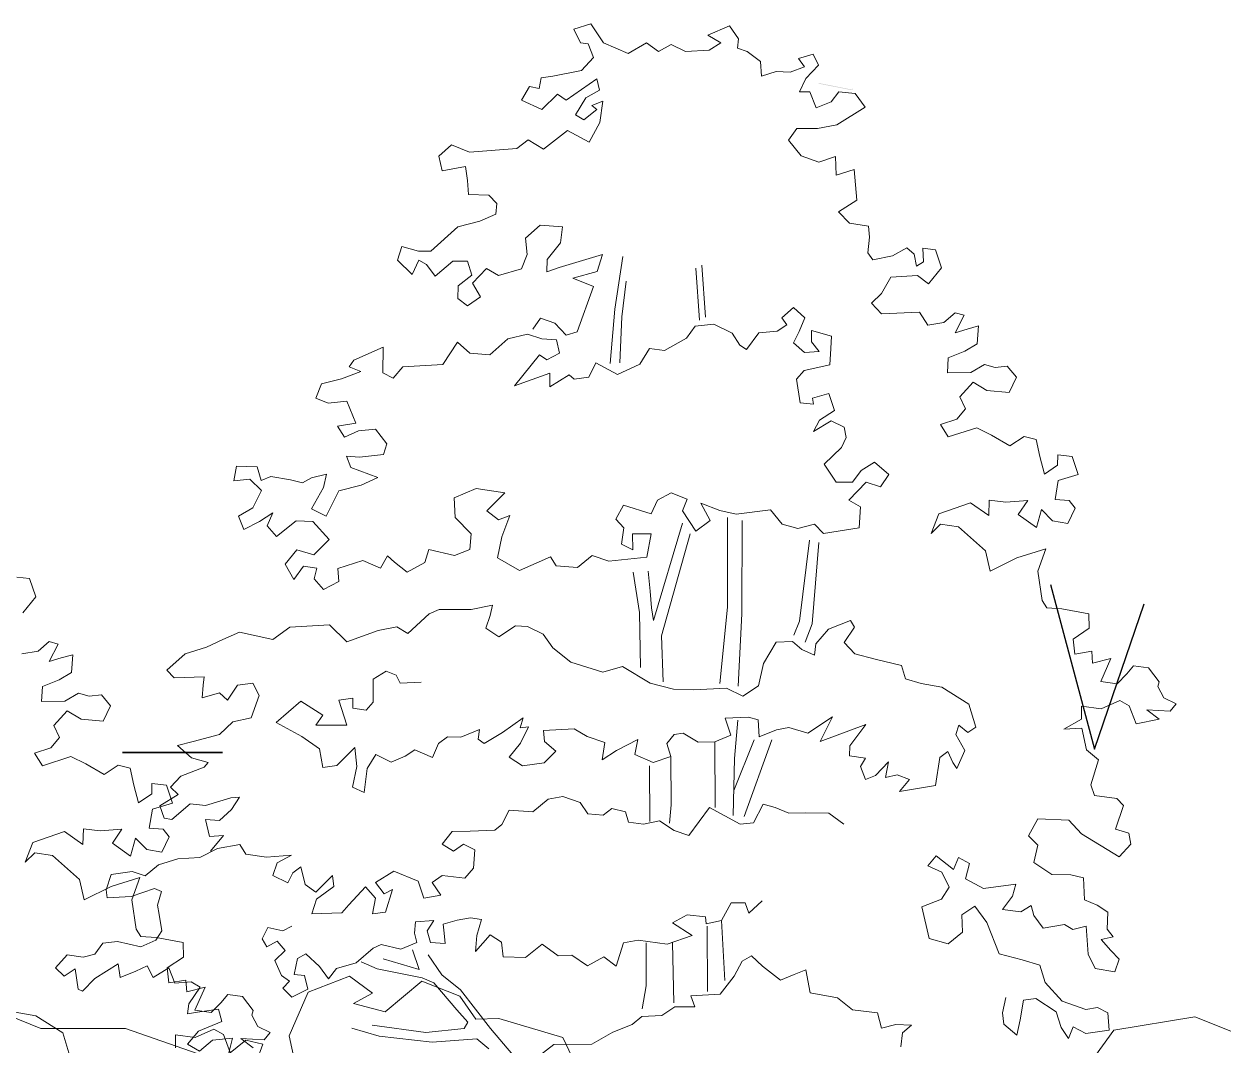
# Model space of a CAD drawing. Header units: millimetres. Extents: x -242231 to 419123, y -2399 to 525285.
# Drawn here: x -234457 to -230305, y 68955 to 72493 of the extents above; entities that cross this region are included whole.
import ezdxf

# ---------------------------------------------------------------- set-up
doc = ezdxf.new("R2010")
doc.units = ezdxf.units.MM

msp = doc.modelspace()

# ---------------------------------------------------------------- hatches: boundary and pattern name
at = {"linetype": 'Continuous', "lineweight": 0}
msp.add_hatch(color=255, dxfattribs=at).paths.add_polyline_path([(-231588.411, 72264.522), (-231595.369, 72264.522), (-231705.657, 72286.349), (-231705.253, 72288.391), (-231588.037, 72265.194), (-231588.037, 72269.471), (-231586.052, 72269.471), (-231587.047, 72264.44)], flags=0)

# ---------------------------------------------------------------- linework, layer by layer
at = {"color": 251, "linetype": 'Continuous', "lineweight": 15}
for p, q in [((-232494.534, 72493.003), (-232553.398, 72474.435)), ((-232553.398, 72474.435), (-232529.71, 72427.058)), ((-232449.761, 72427.058), (-232494.534, 72493.003)), ((-232014.486, 72486.279), (-232088.513, 72453.707)), ((-231982.285, 72441.829), (-232014.486, 72486.279)), ((-232529.71, 72427.058), (-232503.524, 72423.624)), ((-232503.524, 72423.624), (-232485.294, 72376.72)), ((-232364.796, 72390.878), (-232449.761, 72427.058)), ((-232301.236, 72427.669), (-232364.796, 72390.878)), ((-232259.951, 72398.061), (-232301.236, 72427.669)), ((-232215.612, 72421.601), (-232259.951, 72398.061)), ((-232166.932, 72397.885), (-232215.612, 72421.601)), ((-232088.513, 72453.707), (-232044.097, 72427.058)), ((-232044.097, 72427.058), (-232084.977, 72402.157)), ((-231986.776, 72409.353), (-231982.285, 72441.829)), ((-232485.294, 72376.72), (-232526.749, 72332.304)), ((-232084.977, 72402.157), (-232166.932, 72397.885)), ((-231952.304, 72397.447), (-231986.776, 72409.353)), ((-231907.135, 72362.692), (-231952.304, 72397.447)), ((-231724.303, 72388.565), (-231774.641, 72373.759)), ((-231774.641, 72373.759), (-231753.913, 72344.149)), ((-231706.354, 72349.76), (-231724.303, 72388.565)), ((-232526.749, 72332.304), (-232626.287, 72311.644)), ((-231902.801, 72312.483), (-231907.135, 72362.692)), ((-231753.913, 72344.149), (-231804.251, 72326.382)), ((-231749.26, 72304.071), (-231706.354, 72349.76)), ((-232666.164, 72305.814), (-232673.616, 72268.915)), ((-232626.287, 72311.644), (-232666.164, 72305.814)), ((-232580.048, 72228.667), (-232473.45, 72302.693)), ((-232473.45, 72302.693), (-232464.566, 72264.2)), ((-231852.568, 72328.63), (-231902.801, 72312.483)), ((-231804.251, 72326.382), (-231852.568, 72328.63)), ((-231771.68, 72258.277), (-231749.26, 72304.071)), ((-232706.085, 72276.359), (-232734.229, 72229.164)), ((-232673.616, 72268.915), (-232706.085, 72276.359)), ((-232663.929, 72196.937), (-232609.658, 72249.395)), ((-232609.658, 72249.395), (-232580.048, 72228.667)), ((-232464.566, 72264.2), (-232511.943, 72237.551)), ((-231736.147, 72258.277), (-231771.68, 72258.277)), ((-231714.018, 72202.125), (-231736.147, 72258.277)), ((-231635.471, 72258.277), (-231662.12, 72222.745)), ((-231579.211, 72252.356), (-231635.471, 72258.277)), ((-231543.678, 72204.979), (-231579.211, 72252.356)), ((-232734.229, 72229.164), (-232663.929, 72196.937)), ((-232511.943, 72237.551), (-232547.476, 72178.329)), ((-232491.216, 72210.9), (-232452.722, 72225.705)), ((-232473.45, 72196.095), (-232491.216, 72210.9)), ((-232452.722, 72225.705), (-232462.699, 72151.87)), ((-231662.12, 72222.745), (-231714.018, 72202.125)), ((-232547.476, 72178.329), (-232517.865, 72160.563)), ((-232517.865, 72160.563), (-232473.45, 72196.095)), ((-231642.521, 72142.93), (-231543.678, 72204.979)), ((-232574.966, 72124.031), (-232657.773, 72059.222)), ((-232500.099, 72083.575), (-232574.966, 72124.031)), ((-232462.699, 72151.87), (-232500.099, 72083.575)), ((-231810.204, 72090.094), (-231781.334, 72130.642)), ((-231781.334, 72130.642), (-231709.723, 72131.245)), ((-231709.723, 72131.245), (-231642.521, 72142.93)), ((-232710.865, 72091.806), (-232750.788, 72061.612)), ((-232657.773, 72059.222), (-232710.865, 72091.806)), ((-231765.757, 72036.198), (-231810.204, 72090.094)), ((-232976.668, 72074.592), (-233021.039, 72034.811)), ((-232914.703, 72049.374), (-232976.668, 72074.592)), ((-232750.788, 72061.612), (-232914.703, 72049.374)), ((-233021.039, 72034.811), (-233009.322, 71984.588)), ((-233009.322, 71984.588), (-232928.087, 71999.199)), ((-232928.087, 71999.199), (-232920.797, 71950.46)), ((-231704.777, 72014.592), (-231765.757, 72036.198)), ((-231647.315, 72033.237), (-231704.777, 72014.592)), ((-231645.066, 71968.707), (-231647.315, 72033.237)), ((-231582.173, 71988.821), (-231645.066, 71968.707)), ((-231572.881, 71882.933), (-231582.173, 71988.821)), ((-232920.797, 71950.46), (-232917.937, 71901.73)), ((-232917.937, 71901.73), (-232847.068, 71900.119)), ((-232847.068, 71900.119), (-232819.893, 71870.379)), ((-231636.449, 71841.712), (-231572.881, 71882.933)), ((-232823.57, 71833.632), (-232878.245, 71810.112)), ((-232819.893, 71870.379), (-232823.57, 71833.632)), ((-231598.132, 71803.249), (-231636.449, 71841.712)), ((-232878.245, 71810.112), (-232955.062, 71789.586)), ((-232720.372, 71750.751), (-232670.085, 71796.428)), ((-232670.085, 71796.428), (-232592.581, 71789.636)), ((-231533.186, 71792.791), (-231598.132, 71803.249)), ((-231528.83, 71754.393), (-231533.186, 71792.791)), ((-232955.062, 71789.586), (-233048.241, 71705.603)), ((-232714.573, 71694.633), (-232720.372, 71750.751)), ((-232592.581, 71789.636), (-232599.331, 71734.28)), ((-231534.84, 71699.774), (-231528.83, 71754.393)), ((-233148.57, 71722.326), (-233163.375, 71674.949)), ((-233091.06, 71705.684), (-233148.57, 71722.326)), ((-232599.331, 71734.28), (-232645.212, 71676.784)), ((-231400.445, 71717.237), (-231449.223, 71689.276)), ((-231374.899, 71695.677), (-231400.445, 71717.237)), ((-231300.871, 71710.482), (-231344.341, 71715.654)), ((-231344.341, 71715.654), (-231342.327, 71669.027)), ((-231279.505, 71647.612), (-231300.871, 71710.482)), ((-233163.375, 71674.949), (-233113.037, 71624.611)), ((-233113.037, 71624.611), (-233089.642, 71674.676)), ((-233048.241, 71705.603), (-233091.06, 71705.684)), ((-233089.642, 71674.676), (-233062.699, 71660.143)), ((-233033.089, 71618.689), (-232971.528, 71671.497)), ((-232971.528, 71671.497), (-232921.327, 71671.402)), ((-232921.327, 71671.402), (-232906.655, 71622.65)), ((-232733.863, 71644.469), (-232714.573, 71694.633)), ((-232645.212, 71676.784), (-232646.77, 71633.968)), ((-232603.923, 71648.651), (-232453.234, 71694.137)), ((-232453.234, 71694.137), (-232472.54, 71635.113)), ((-232410.549, 71505.232), (-232383.514, 71687.714)), ((-231517.167, 71676.117), (-231534.84, 71699.774)), ((-231449.223, 71689.276), (-231517.167, 71676.117)), ((-231366.015, 71654.222), (-231374.899, 71695.677)), ((-231342.327, 71669.027), (-231366.015, 71654.222)), ((-233062.699, 71660.143), (-233033.089, 71618.689)), ((-232903.756, 71594.591), (-232854.933, 71646.175)), ((-232854.933, 71646.175), (-232813.971, 71621.65)), ((-232813.971, 71621.65), (-232733.863, 71644.469)), ((-232646.77, 71633.968), (-232603.923, 71648.651)), ((-232472.54, 71635.113), (-232556.359, 71612.767)), ((-232117.782, 71466.361), (-232130.843, 71646.595)), ((-232096.887, 71476.809), (-232109.947, 71657.044)), ((-231324.56, 71592.04), (-231279.505, 71647.612)), ((-232953.141, 71586.117), (-232954.794, 71542.272)), ((-232906.655, 71622.65), (-232953.141, 71586.117)), ((-232875.792, 71547.289), (-232903.756, 71594.591)), ((-232556.359, 71612.767), (-232485.294, 71583.157)), ((-232485.294, 71583.157), (-232541.554, 71426.22)), ((-232386.893, 71478.197), (-232372.036, 71601.301)), ((-231487.858, 71559.417), (-231454.847, 71615.727)), ((-231454.847, 71615.727), (-231363.054, 71621.65)), ((-231363.054, 71621.65), (-231324.56, 71592.04)), ((-232954.794, 71542.272), (-232920.884, 71516.368)), ((-232920.884, 71516.368), (-232875.792, 71547.289)), ((-231521.882, 71525.523), (-231487.858, 71559.417)), ((-232427.444, 71315.991), (-232410.549, 71505.232)), ((-231792.609, 71510.621), (-231832.304, 71474.234)), ((-231752.914, 71474.234), (-231792.609, 71510.621)), ((-231487.418, 71488.401), (-231521.882, 71525.523)), ((-232668.879, 71473.597), (-232695.529, 71435.104)), ((-232618.542, 71455.831), (-232668.879, 71473.597)), ((-232393.652, 71319.371), (-232386.893, 71478.197)), ((-231832.304, 71474.234), (-231815.764, 71451.079)), ((-231772.761, 71427.924), (-231752.914, 71474.234)), ((-231356.574, 71494.202), (-231487.418, 71488.401)), ((-231327.522, 71449.908), (-231356.574, 71494.202)), ((-231271.261, 71458.791), (-231327.522, 71449.908)), ((-231232.551, 71492.489), (-231271.261, 71458.791)), ((-231232.768, 71423.259), (-231201.562, 71483.572)), ((-231201.562, 71483.572), (-231232.551, 71492.489)), ((-232713.621, 71418.525), (-232782.095, 71402.065)), ((-232663.451, 71402.189), (-232713.621, 71418.525)), ((-232580.048, 71414.376), (-232618.542, 71455.831)), ((-232541.554, 71426.22), (-232580.048, 71414.376)), ((-232132.568, 71445.475), (-232162.914, 71404.191)), ((-232068.326, 71452.735), (-232132.568, 71445.475)), ((-232004.895, 71421.608), (-232068.326, 71452.735)), ((-231978.398, 71380.216), (-232004.895, 71421.608)), ((-231912.612, 71422.909), (-231954.695, 71365.074)), ((-231848.373, 71428.694), (-231912.612, 71422.909)), ((-231815.764, 71451.079), (-231848.373, 71428.694)), ((-231792.609, 71388.229), (-231772.761, 71427.924)), ((-231660.294, 71411.385), (-231729.758, 71431.231)), ((-231729.758, 71431.231), (-231729.758, 71391.538)), ((-231191.313, 71435.103), (-231232.768, 71423.259)), ((-231151.431, 71446.564), (-231191.313, 71435.103)), ((-231155.979, 71384.559), (-231151.431, 71446.564)), ((-232955.82, 71390.933), (-233006.169, 71312.773)), ((-232913.074, 71352.462), (-232955.82, 71390.933)), ((-232782.095, 71402.065), (-232843.69, 71346.424)), ((-232612.964, 71398.153), (-232663.451, 71402.189)), ((-232603.04, 71351.843), (-232612.964, 71398.153)), ((-232162.914, 71404.191), (-232239.174, 71361.767)), ((-231954.695, 71365.074), (-231978.398, 71380.216)), ((-231754.018, 71354.689), (-231792.609, 71388.229)), ((-231729.758, 71391.538), (-231703.296, 71358.458)), ((-231663.601, 71368.382), (-231660.294, 71411.385)), ((-231198.845, 71359.54), (-231155.979, 71384.559)), ((-233212.764, 71373.702), (-233315.467, 71328.127)), ((-233214.411, 71283.639), (-233212.764, 71373.702)), ((-232843.69, 71346.424), (-232913.074, 71352.462)), ((-232758.511, 71239.374), (-232672.417, 71346.098)), ((-232672.417, 71346.098), (-232646.043, 71328.687)), ((-232646.043, 71328.687), (-232603.04, 71351.843)), ((-232291.436, 71368.998), (-232324.024, 71314.43)), ((-232239.174, 71361.767), (-232291.436, 71368.998)), ((-231703.296, 71358.458), (-231754.018, 71354.689)), ((-231666.909, 71312.148), (-231663.601, 71368.382)), ((-231259.524, 71284.354), (-231256.473, 71336.025)), ((-231256.473, 71336.025), (-231198.845, 71359.54)), ((-233315.467, 71328.127), (-233331.015, 71304.531)), ((-233331.015, 71304.531), (-233291.081, 71288.992)), ((-233145.534, 71305.532), (-233179.009, 71265.854)), ((-233006.169, 71312.773), (-233145.534, 71305.532)), ((-232477.341, 71318.764), (-232501.289, 71268.996)), ((-232402.346, 71278.404), (-232477.341, 71318.764)), ((-232324.024, 71314.43), (-232402.346, 71278.404)), ((-231782.248, 71261.723), (-231755.611, 71292.679)), ((-231755.611, 71292.679), (-231666.909, 71312.148)), ((-231131.013, 71313.64), (-231178.313, 71285.676)), ((-231094.12, 71303.233), (-231131.013, 71313.64)), ((-231052.143, 71307.778), (-231094.12, 71303.233)), ((-231020.359, 71269.134), (-231052.143, 71307.778)), ((-233357.67, 71263.241), (-233426.704, 71245.991)), ((-233291.081, 71288.992), (-233357.67, 71263.241)), ((-233179.009, 71265.854), (-233214.411, 71283.639)), ((-232635.625, 71282.539), (-232758.511, 71239.374)), ((-232636.119, 71236.067), (-232635.625, 71282.539)), ((-232569.193, 71277.246), (-232636.119, 71236.067)), ((-232551.504, 71261.708), (-232569.193, 71277.246)), ((-232501.289, 71268.996), (-232551.504, 71261.708)), ((-231769.114, 71180.49), (-231782.248, 71261.723)), ((-231178.313, 71285.676), (-231259.524, 71284.354)), ((-231216.862, 71201.588), (-231170.585, 71251.517)), ((-231170.585, 71251.517), (-231122.325, 71223.556)), ((-231045.561, 71216.028), (-231020.359, 71269.134)), ((-233426.704, 71245.991), (-233446.551, 71196.372)), ((-231670.217, 71212.911), (-231726.451, 71196.372)), ((-231650.37, 71153.369), (-231670.217, 71212.911)), ((-231122.325, 71223.556), (-231045.561, 71216.028)), ((-233446.551, 71196.372), (-233403.602, 71179.167)), ((-233403.602, 71179.167), (-233338.622, 71186.426)), ((-233338.622, 71186.426), (-233307.62, 71110.367)), ((-231722.612, 71175.973), (-231769.114, 71180.49)), ((-231726.451, 71196.372), (-231722.612, 71175.973)), ((-231197.234, 71159.725), (-231216.862, 71201.588)), ((-231702.787, 71119.828), (-231650.37, 71153.369)), ((-231227.346, 71123.353), (-231197.234, 71159.725)), ((-233307.62, 71110.367), (-233371.27, 71099.374)), ((-233371.27, 71099.374), (-233347.315, 71060.749)), ((-233298.953, 71082.995), (-233239.882, 71088.79)), ((-233239.882, 71088.79), (-233200.112, 71038.513)), ((-231723.143, 71080.596), (-231702.787, 71119.828)), ((-231661.45, 71117.534), (-231723.143, 71080.596)), ((-231617.194, 71096.041), (-231661.45, 71117.534)), ((-231609.88, 71060.591), (-231617.194, 71096.041)), ((-231283.488, 71105.742), (-231227.346, 71123.353)), ((-231256.456, 71062.009), (-231283.488, 71105.742)), ((-231158.008, 71093.692), (-231256.456, 71062.009)), ((-231106.378, 71068.493), (-231158.008, 71093.692)), ((-233347.315, 71060.749), (-233298.953, 71082.995)), ((-231626.188, 71025.186), (-231609.88, 71060.591)), ((-231042.959, 71031.46), (-231106.378, 71068.493)), ((-230994.173, 71063.851), (-231042.959, 71031.46)), ((-230952.112, 71053.434), (-230994.173, 71063.851)), ((-230939.624, 70993.906), (-230952.112, 71053.434)), ((-233200.112, 71038.513), (-233211.995, 71000.884)), ((-231686.757, 70968.127), (-231626.188, 71025.186)), ((-233721.464, 70960.51), (-233730.421, 70909.589)), ((-233649.121, 70958.159), (-233721.464, 70960.51)), ((-233294.698, 70991.444), (-233340.46, 70995.96)), ((-233340.46, 70995.96), (-233325.771, 70956.067)), ((-233211.995, 71000.884), (-233294.698, 70991.444)), ((-231644.872, 70905.626), (-231686.757, 70968.127)), ((-231511.438, 70974.744), (-231558.422, 70945.326)), ((-231461.82, 70931.74), (-231511.438, 70974.744)), ((-230923.55, 70933.046), (-230939.624, 70993.906)), ((-230877.718, 70964.704), (-230923.55, 70933.046)), ((-230877.441, 70999.827), (-230877.718, 70964.704)), ((-230827.103, 70993.906), (-230877.441, 70999.827)), ((-230806.376, 70931.723), (-230827.103, 70993.906)), ((-233635.922, 70910.885), (-233649.121, 70958.159)), ((-233602.022, 70925.125), (-233635.922, 70910.885)), ((-233534.038, 70913.644), (-233602.022, 70925.125)), ((-233461.676, 70920.889), (-233492.716, 70903.23)), ((-233409.977, 70932.604), (-233461.676, 70920.889)), ((-233420.399, 70886.852), (-233409.977, 70932.604)), ((-233325.771, 70956.067), (-233231.539, 70921.817)), ((-233231.539, 70921.817), (-233288.974, 70895.461)), ((-231558.422, 70945.326), (-231587.52, 70905.278)), ((-231491.591, 70888.739), (-231461.82, 70931.74)), ((-230875.604, 70911.546), (-230806.376, 70931.723)), ((-233730.421, 70909.589), (-233674.796, 70915.201)), ((-233674.796, 70915.201), (-233634.51, 70876.923)), ((-233492.716, 70903.23), (-233534.038, 70913.644)), ((-233461.881, 70813.106), (-233420.399, 70886.852)), ((-233288.974, 70895.461), (-233367.162, 70875.507)), ((-232967.182, 70850.554), (-232891.081, 70882.893)), ((-232891.081, 70882.893), (-232791.59, 70868.891)), ((-231587.52, 70905.278), (-231644.872, 70905.626)), ((-231600.752, 70842.427), (-231541.21, 70905.278)), ((-231541.21, 70905.278), (-231491.591, 70888.739)), ((-230886.324, 70845.853), (-230875.604, 70911.546)), ((-233634.51, 70876.923), (-233664.155, 70816.442)), ((-233367.162, 70875.507), (-233410.251, 70787.906)), ((-232963.6, 70782.886), (-232967.182, 70850.554)), ((-232791.59, 70868.891), (-232854.44, 70806.041)), ((-232285.143, 70796.103), (-232262.906, 70843.31)), ((-232262.906, 70843.31), (-232215.61, 70868.321)), ((-232215.61, 70868.321), (-232161.021, 70846.069)), ((-232161.021, 70846.069), (-232176.323, 70806.041)), ((-231560.136, 70819.827), (-231600.752, 70842.427)), ((-231115.768, 70789.452), (-231114.325, 70842.891)), ((-231114.325, 70842.891), (-231056.617, 70836.587)), ((-231056.617, 70836.587), (-230981.305, 70842.351)), ((-230981.305, 70842.351), (-231013.881, 70793.688)), ((-230838.085, 70842.079), (-230886.324, 70845.853)), ((-230817.464, 70815.462), (-230838.085, 70842.079)), ((-233664.155, 70816.442), (-233714.412, 70787.008)), ((-233641.716, 70769.654), (-233595.406, 70799.425)), ((-233595.406, 70799.425), (-233615.549, 70754.338)), ((-233410.251, 70787.906), (-233461.881, 70813.106)), ((-232854.44, 70806.041), (-232813.77, 70774.961)), ((-232407.728, 70777.143), (-232381.412, 70825.888)), ((-232381.412, 70825.888), (-232285.143, 70796.103)), ((-232176.323, 70806.041), (-232130.225, 70735.273)), ((-232080.692, 70772.091), (-232113.474, 70832.503)), ((-232113.474, 70832.503), (-232047.404, 70807.464)), ((-232047.404, 70807.464), (-231991.323, 70794.069)), ((-231991.323, 70794.069), (-231871.998, 70809.349)), ((-231871.998, 70809.349), (-231831.926, 70759.807)), ((-231564.704, 70747.486), (-231560.136, 70819.827)), ((-231315.677, 70727.409), (-231289.027, 70795.514)), ((-231289.027, 70795.514), (-231179.469, 70834.008)), ((-231179.469, 70834.008), (-231115.768, 70789.452)), ((-230951.468, 70748.137), (-230933.701, 70810.32)), ((-230933.701, 70810.32), (-230895.208, 70771.826)), ((-230842.666, 70762.356), (-230817.464, 70815.462)), ((-233714.412, 70787.008), (-233695.305, 70741.201)), ((-233695.305, 70741.201), (-233641.716, 70769.654)), ((-233615.549, 70754.338), (-233583.136, 70717.363)), ((-233583.136, 70717.363), (-233515.113, 70771.865)), ((-233515.113, 70771.865), (-233456.475, 70769.654)), ((-233456.475, 70769.654), (-233400.241, 70706.804)), ((-232908.358, 70726.416), (-232963.6, 70782.886)), ((-232813.77, 70774.961), (-232775.051, 70789.502)), ((-232775.051, 70789.502), (-232802.07, 70715.879)), ((-232379.731, 70747.559), (-232407.728, 70777.143)), ((-232176.323, 70763.039), (-232276.987, 70425.486)), ((-232130.225, 70735.273), (-232080.692, 70772.091)), ((-232020.852, 70782.886), (-232020.852, 70471.944)), ((-231970.693, 70772.622), (-231971.234, 70448.789)), ((-231831.926, 70759.807), (-231777.324, 70744.938)), ((-231777.324, 70744.938), (-231719.712, 70759.593)), ((-231719.712, 70759.593), (-231688.768, 70727.051)), ((-231283.106, 70759.981), (-231315.677, 70727.409)), ((-231220.924, 70751.097), (-231283.106, 70759.981)), ((-231013.881, 70793.688), (-230951.468, 70748.137)), ((-230895.208, 70771.826), (-230842.666, 70762.356)), ((-232913.629, 70672.534), (-232908.358, 70726.416)), ((-232802.07, 70715.879), (-232816.973, 70643.558)), ((-232388.028, 70690.265), (-232379.731, 70747.559)), ((-232285.484, 70726.651), (-232349.504, 70726.093)), ((-232349.504, 70726.093), (-232348.333, 70670.417)), ((-232300.194, 70645.529), (-232285.484, 70726.651)), ((-232249.097, 70372.707), (-232149.86, 70726.651)), ((-231688.768, 70727.051), (-231564.704, 70747.486)), ((-231127.811, 70667.663), (-231220.924, 70751.097)), ((-233512.709, 70670.417), (-233552.404, 70620.799)), ((-233453.325, 70653.626), (-233512.709, 70670.417)), ((-233400.241, 70706.804), (-233453.325, 70653.626)), ((-233069.452, 70627.415), (-233054.635, 70672.063)), ((-233054.635, 70672.063), (-232966.084, 70651.224)), ((-232966.084, 70651.224), (-232913.629, 70672.534)), ((-232348.333, 70670.417), (-232388.028, 70690.265)), ((-231771.58, 70423.694), (-231736.792, 70704.192)), ((-231727.85, 70413.977), (-231704.407, 70696.096)), ((-230918.896, 70674.111), (-231018.597, 70643.094)), ((-230946.335, 70597.185), (-230918.896, 70674.111)), ((-233369.908, 70606.317), (-233283.564, 70634.11)), ((-233283.564, 70634.11), (-233223.079, 70607.417)), ((-233223.079, 70607.417), (-233197.897, 70650.188)), ((-233197.897, 70650.188), (-233174.315, 70627.996)), ((-233174.315, 70627.996), (-233130.085, 70593.952)), ((-232816.973, 70643.558), (-232741.755, 70599.12)), ((-232741.755, 70599.12), (-232633.882, 70646.162)), ((-232633.882, 70646.162), (-232614.746, 70615.121)), ((-232540.32, 70610.115), (-232489.174, 70651.795)), ((-232489.174, 70651.795), (-232432.367, 70631.753)), ((-232432.367, 70631.753), (-232300.194, 70645.529)), ((-231111.703, 70597.5), (-231127.811, 70667.663)), ((-231018.597, 70643.094), (-231111.703, 70597.5)), ((-233552.404, 70620.799), (-233522.633, 70567.873)), ((-233522.633, 70567.873), (-233489.554, 70614.183)), ((-233489.554, 70614.183), (-233443.243, 70607.568)), ((-233443.243, 70607.568), (-233452.005, 70570.941)), ((-233367.162, 70561.258), (-233369.908, 70606.317)), ((-233130.085, 70593.952), (-233069.452, 70627.415)), ((-232614.746, 70615.121), (-232540.32, 70610.115)), ((-232347.54, 70593.942), (-232325.659, 70453.632)), ((-232288.607, 70527.387), (-232295.857, 70596.797)), ((-230931.763, 70495.279), (-230946.335, 70597.185)), ((-234437.886, 70571.494), (-234481.356, 70576.666)), ((-234416.52, 70508.624), (-234437.886, 70571.494)), ((-233452.005, 70570.941), (-233420.331, 70533.967)), ((-233420.331, 70533.967), (-233367.162, 70561.258)), ((-234461.576, 70453.052), (-234416.52, 70508.624)), ((-232284.286, 70469.796), (-232288.607, 70527.387)), ((-233053.582, 70449.11), (-233019.594, 70463.81)), ((-233019.594, 70463.81), (-232908.858, 70463.6)), ((-232908.858, 70463.6), (-232835.002, 70479.701)), ((-232835.002, 70479.701), (-232842.455, 70442.803)), ((-232276.987, 70425.486), (-232284.286, 70469.796)), ((-232020.852, 70471.944), (-232047.697, 70208.099)), ((-230915.57, 70470.148), (-230931.763, 70495.279)), ((-230862.636, 70466.837), (-230915.57, 70470.148)), ((-230769.437, 70449.199), (-230862.636, 70466.837)), ((-233127.536, 70381.331), (-233053.582, 70449.11)), ((-232842.455, 70442.803), (-232857.301, 70400.012)), ((-232325.659, 70453.632), (-232321.87, 70263.547)), ((-231971.234, 70448.789), (-231983.525, 70198.933)), ((-231771.58, 70423.694), (-231791.016, 70375.106)), ((-231671.678, 70396.283), (-231594.845, 70425.666)), ((-231594.845, 70425.666), (-231581.598, 70403.494)), ((-230768.055, 70398.995), (-230769.437, 70449.199)), ((-233768.377, 70360.402), (-233710.745, 70385.392)), ((-233710.745, 70385.392), (-233595.627, 70360.073)), ((-233595.627, 70360.073), (-233536.486, 70402.78)), ((-233536.486, 70402.78), (-233399.155, 70411.377)), ((-233399.155, 70411.377), (-233338.731, 70352.203)), ((-233338.731, 70352.203), (-233230.871, 70391.863)), ((-233230.871, 70391.863), (-233165.882, 70403.552)), ((-233165.882, 70403.552), (-233127.536, 70381.331)), ((-232857.301, 70400.012), (-232813.065, 70368.921)), ((-232813.065, 70368.921), (-232755.409, 70407.201)), ((-232755.409, 70407.201), (-232714.07, 70405.646)), ((-232714.07, 70405.646), (-232659.49, 70378.966)), ((-232659.49, 70378.966), (-232625.621, 70331.653)), ((-231727.85, 70413.977), (-231752.145, 70350.811)), ((-231714.595, 70344.686), (-231671.678, 70396.283)), ((-231581.598, 70403.494), (-231617.136, 70349.669)), ((-230824.443, 70360.978), (-230768.055, 70398.995)), ((-234369.567, 70353.501), (-234408.276, 70319.803)), ((-234369.783, 70284.271), (-234338.577, 70344.584)), ((-234338.577, 70344.584), (-234369.567, 70353.501)), ((-233825.274, 70333.194), (-233768.377, 70360.402)), ((-232244.006, 70213.968), (-232249.097, 70372.707)), ((-231896.333, 70277.113), (-231851.898, 70350.853)), ((-231851.898, 70350.853), (-231795.785, 70353.7)), ((-231795.785, 70353.7), (-231763.356, 70325.585)), ((-231719.097, 70306.306), (-231714.595, 70344.686)), ((-231617.136, 70349.669), (-231580.299, 70310.472)), ((-230818.428, 70309.024), (-230824.443, 70360.978)), ((-234408.276, 70319.803), (-234464.537, 70310.921)), ((-234328.328, 70296.115), (-234369.783, 70284.271)), ((-234288.446, 70307.577), (-234328.328, 70296.115)), ((-234292.994, 70245.572), (-234288.446, 70307.577)), ((-233962, 70254.461), (-233898.404, 70310.447)), ((-233898.404, 70310.447), (-233825.274, 70333.194)), ((-232625.621, 70331.653), (-232563.703, 70281.334)), ((-231763.356, 70325.585), (-231719.097, 70306.306)), ((-231580.299, 70310.472), (-231509.46, 70292.619)), ((-230759.347, 70319.247), (-230818.428, 70309.024)), ((-230756.474, 70277.9), (-230759.347, 70319.247)), ((-233936.95, 70227.837), (-233962, 70254.461)), ((-232563.703, 70281.334), (-232453.092, 70246.914)), ((-232453.092, 70246.914), (-232385.075, 70266.23)), ((-232385.075, 70266.23), (-232289.213, 70208.464)), ((-231913.459, 70199.629), (-231896.333, 70277.113)), ((-231509.46, 70292.619), (-231417.96, 70270.298)), ((-231417.96, 70270.298), (-231404.759, 70224.501)), ((-230692.953, 70294.02), (-230756.474, 70277.9)), ((-230728.54, 70214.357), (-230692.953, 70294.02)), ((-230614.746, 70268.772), (-230638.424, 70240.763)), ((-230563.569, 70262.523), (-230614.746, 70268.772)), ((-230526.261, 70213.973), (-230563.569, 70262.523)), ((-234393.488, 70197.038), (-234335.86, 70220.553)), ((-234335.86, 70220.553), (-234292.994, 70245.572)), ((-233832.852, 70230.592), (-233936.95, 70227.837)), ((-233836.596, 70202.546), (-233832.852, 70230.592)), ((-233248.386, 70222.603), (-233203.239, 70250.387)), ((-233248.386, 70142.727), (-233248.386, 70222.603)), ((-233203.239, 70250.387), (-233168.51, 70236.495)), ((-233168.51, 70236.495), (-233154.618, 70208.712)), ((-231404.759, 70224.501), (-231350.159, 70208.156)), ((-230671.709, 70206.867), (-230728.54, 70214.357)), ((-230638.424, 70240.763), (-230671.709, 70206.867)), ((-230530.721, 70197.74), (-230526.261, 70213.973)), ((-234396.539, 70145.367), (-234393.488, 70197.038)), ((-234268.028, 70174.653), (-234315.328, 70146.688)), ((-234231.135, 70164.246), (-234268.028, 70174.653)), ((-233839.633, 70158.256), (-233836.596, 70202.546)), ((-233780.539, 70175.862), (-233839.633, 70158.256)), ((-233751.96, 70149.672), (-233780.539, 70175.862)), ((-233717.231, 70201.767), (-233751.96, 70149.672)), ((-233665.138, 70208.712), (-233717.231, 70201.767)), ((-233643.243, 70166.742), (-233665.138, 70208.712)), ((-233154.618, 70208.712), (-233081.687, 70212.184)), ((-232289.213, 70208.464), (-232208.044, 70187.638)), ((-232208.044, 70187.638), (-232137.175, 70186.028)), ((-232137.175, 70186.028), (-232024.213, 70191.718)), ((-232024.213, 70191.718), (-231967.421, 70163.558)), ((-231967.421, 70163.558), (-231913.459, 70199.629)), ((-231350.159, 70208.156), (-231279.249, 70194.82)), ((-231279.249, 70194.82), (-231185.481, 70135.781)), ((-230510.127, 70157.835), (-230530.721, 70197.74)), ((-234315.328, 70146.688), (-234396.539, 70145.367)), ((-234189.158, 70168.79), (-234231.135, 70164.246)), ((-234157.374, 70130.147), (-234189.158, 70168.79)), ((-234182.576, 70077.041), (-234157.374, 70130.147)), ((-233669.968, 70088.538), (-233643.243, 70166.742)), ((-233584.362, 70072.134), (-233498.436, 70146.2)), ((-233498.436, 70146.2), (-233422.032, 70097.579)), ((-233366.465, 70149.672), (-233317.845, 70156.619)), ((-233338.682, 70062.85), (-233366.465, 70149.672)), ((-233317.845, 70156.619), (-233317.845, 70121.889)), ((-233272.697, 70114.943), (-233248.386, 70142.727)), ((-231185.481, 70135.781), (-231161.17, 70055.905)), ((-230727.244, 70119.858), (-230662.222, 70149.265)), ((-230662.222, 70149.265), (-230629.775, 70130.009)), ((-230629.775, 70130.009), (-230606.27, 70067.951)), ((-230467.347, 70137.082), (-230510.127, 70157.835)), ((-230488.066, 70112.021), (-230467.347, 70137.082)), ((-234353.877, 70062.601), (-234307.6, 70112.529)), ((-234307.6, 70112.529), (-234259.34, 70084.569)), ((-233733.483, 70075.37), (-233669.968, 70088.538)), ((-233422.032, 70097.579), (-233446.342, 70062.85)), ((-233317.845, 70121.889), (-233272.697, 70114.943)), ((-232727.961, 70088.225), (-232800.405, 70038.162)), ((-232738.361, 70054.284), (-232727.961, 70088.225)), ((-231948.364, 70091.172), (-232029.397, 70087.16)), ((-231914.421, 70082.249), (-231948.364, 70091.172)), ((-231657.492, 70092.096), (-231743.235, 70036.152)), ((-231700.473, 70006.541), (-231657.492, 70092.096)), ((-230795.23, 70084.552), (-230795.146, 70128.847)), ((-230795.146, 70128.847), (-230727.244, 70119.858)), ((-230526.508, 70084.041), (-230569.265, 70116.605)), ((-230569.265, 70116.605), (-230488.066, 70112.021)), ((-234334.25, 70020.738), (-234353.877, 70062.601)), ((-234259.34, 70084.569), (-234182.576, 70077.041)), ((-233779.744, 70031.594), (-233733.483, 70075.37)), ((-233494.963, 70024.648), (-233584.362, 70072.134)), ((-233446.342, 70062.85), (-233338.682, 70062.85)), ((-232879.378, 70048.646), (-232944.394, 70022.193)), ((-232884.61, 70014.697), (-232879.378, 70048.646)), ((-232710.302, 70057.184), (-232738.361, 70054.284)), ((-232737.724, 70001.129), (-232710.302, 70057.184)), ((-232551.591, 70050.977), (-232657.911, 70044.534)), ((-232507.346, 70024.316), (-232551.591, 70050.977)), ((-232029.397, 70087.16), (-232009.018, 70029.275)), ((-231985.296, 70080.907), (-231996.123, 69947.403)), ((-231911.581, 70023.183), (-231914.421, 70082.249)), ((-231851, 70046.692), (-231911.581, 70023.183)), ((-231808.164, 70055.47), (-231851, 70046.692)), ((-231743.235, 70036.152), (-231808.164, 70055.47)), ((-231542.375, 70065.3), (-231700.473, 70006.541)), ((-231597.146, 69991.58), (-231542.375, 70065.3)), ((-231220.21, 70062.85), (-231230.629, 70031.594)), ((-231188.954, 70038.539), (-231220.21, 70062.85)), ((-231161.17, 70055.905), (-231188.954, 70038.539)), ((-230856.713, 70049.328), (-230795.23, 70084.552)), ((-230793.812, 70053.542), (-230856.713, 70049.328)), ((-230777.714, 69978.211), (-230793.812, 70053.542)), ((-230606.27, 70067.951), (-230526.508, 70084.041)), ((-234364.362, 69984.366), (-234334.25, 70020.738)), ((-233925.606, 69993.391), (-233871.665, 70006.975)), ((-233871.665, 70006.975), (-233779.744, 70031.594)), ((-233433.931, 69981.782), (-233494.963, 70024.648)), ((-232990.164, 70023.019), (-233021.214, 70000.192)), ((-232944.394, 70022.193), (-232990.164, 70023.019)), ((-232863.968, 69999.893), (-232884.61, 70014.697)), ((-232800.405, 70038.162), (-232863.968, 69999.893)), ((-232657.911, 70044.534), (-232654.291, 70006.876)), ((-232654.291, 70006.876), (-232615.229, 69972.842)), ((-232446.145, 70003.81), (-232507.346, 70024.316)), ((-232331.539, 70014.229), (-232404.822, 69975.396)), ((-232341.958, 69962.136), (-232331.539, 70014.229)), ((-232205.389, 70031.124), (-232230.548, 70000.166)), ((-232174.374, 70035.495), (-232205.389, 70031.124)), ((-232122.755, 70004.391), (-232174.374, 70035.495)), ((-232065.169, 70005.758), (-232122.755, 70004.391)), ((-232009.018, 70029.275), (-232065.169, 70005.758)), ((-232065.169, 70005.758), (-232064.125, 69778.374)), ((-231928.671, 70012.301), (-231999.098, 69837.563)), ((-231867.151, 70012.301), (-231963.121, 69746.54)), ((-231230.629, 70031.594), (-231199.373, 69976.027)), ((-234420.503, 69966.755), (-234364.362, 69984.366)), ((-234393.471, 69923.022), (-234420.503, 69966.755)), ((-233876.941, 69950.14), (-233925.606, 69993.391)), ((-233422.242, 69916.793), (-233433.931, 69981.782)), ((-233310.899, 69986.446), (-233373.504, 69924.083)), ((-233304.934, 69920.439), (-233310.899, 69986.446)), ((-233103.202, 69978.199), (-233137.203, 69956.117)), ((-233042.716, 69951.508), (-233103.202, 69978.199)), ((-233021.214, 70000.192), (-233042.716, 69951.508)), ((-232776.944, 69952.479), (-232737.724, 70001.129)), ((-232615.229, 69972.842), (-232655.909, 69932.317)), ((-232455.085, 69943.008), (-232446.145, 70003.81)), ((-232404.822, 69975.396), (-232455.085, 69943.008)), ((-232230.548, 70000.166), (-232217.347, 69954.369)), ((-231598.687, 69957.622), (-231597.146, 69991.58)), ((-231258.412, 69972.555), (-231286.196, 69951.717)), ((-231241.048, 69934.352), (-231258.412, 69972.555)), ((-231199.373, 69976.027), (-231227.156, 69913.515)), ((-230736.489, 69942.774), (-230777.714, 69978.211)), ((-234295.023, 69954.705), (-234393.471, 69923.022)), ((-234243.393, 69929.505), (-234295.023, 69954.705)), ((-234179.974, 69892.473), (-234243.393, 69929.505)), ((-234131.188, 69924.863), (-234179.974, 69892.473)), ((-234089.127, 69914.447), (-234131.188, 69924.863)), ((-233819.389, 69933.79), (-233876.941, 69950.14)), ((-233832.708, 69917.573), (-233819.389, 69933.79)), ((-233373.504, 69924.083), (-233422.242, 69916.793)), ((-233239.07, 69962.216), (-233268.693, 69913.548)), ((-233185.967, 69935.538), (-233239.07, 69962.216)), ((-233137.203, 69956.117), (-233185.967, 69935.538)), ((-232731.229, 69922.862), (-232776.944, 69952.479)), ((-232655.909, 69932.317), (-232731.229, 69922.862)), ((-232277.922, 69933.813), (-232341.958, 69962.136)), ((-232291.233, 69922.026), (-232290.122, 69730.079)), ((-232217.347, 69954.369), (-232277.922, 69933.813)), ((-232217.347, 69954.369), (-232216.187, 69787.521)), ((-231996.123, 69947.403), (-232001.474, 69749.826)), ((-231542.598, 69948.657), (-231598.687, 69957.622)), ((-231560.554, 69920.46), (-231542.598, 69948.657)), ((-231462.889, 69936.693), (-231508.75, 69889.533)), ((-231473.328, 69882.083), (-231462.889, 69936.693)), ((-231286.196, 69951.717), (-231300.087, 69854.475)), ((-231227.156, 69913.515), (-231241.048, 69934.352)), ((-230763.179, 69857.11), (-230736.489, 69942.774)), ((-234076.639, 69854.918), (-234089.127, 69914.447)), ((-233949.483, 69848.4), (-233913.974, 69886.721)), ((-233913.974, 69886.721), (-233832.708, 69917.573)), ((-233319.017, 69848.678), (-233304.934, 69920.439)), ((-233268.693, 69913.548), (-233279.642, 69830.165)), ((-231542.737, 69874.832), (-231560.554, 69920.46)), ((-231508.75, 69889.533), (-231542.737, 69874.832)), ((-231433.446, 69890.866), (-231473.328, 69882.083)), ((-231390.382, 69875.313), (-231433.446, 69890.866)), ((-234060.565, 69794.058), (-234076.639, 69854.918)), ((-234014.456, 69860.84), (-234014.733, 69825.716)), ((-233964.118, 69854.918), (-234014.456, 69860.84)), ((-233943.391, 69792.736), (-233964.118, 69854.918)), ((-233922.954, 69823.248), (-233949.483, 69848.4)), ((-233279.642, 69830.165), (-233319.017, 69848.678)), ((-231425.111, 69833.638), (-231390.382, 69875.313)), ((-231300.087, 69854.475), (-231425.111, 69833.638)), ((-230749.961, 69820.171), (-230763.179, 69857.11)), ((-234014.733, 69825.716), (-234060.565, 69794.058)), ((-233986.519, 69783.504), (-233922.954, 69823.248)), ((-233741.367, 69811.092), (-233828.531, 69784.68)), ((-233710.355, 69813.985), (-233741.367, 69811.092)), ((-233738.49, 69771.221), (-233710.355, 69813.985)), ((-232641.382, 69807.524), (-232694.62, 69763.331)), ((-232591.164, 69816.289), (-232641.382, 69807.524)), ((-232530.667, 69795.503), (-232591.164, 69816.289)), ((-230673.203, 69809.69), (-230749.961, 69820.171)), ((-230649.626, 69784.545), (-230673.203, 69809.69)), ((-234023.339, 69706.865), (-234012.619, 69772.559)), ((-234012.619, 69772.559), (-233943.391, 69792.736)), ((-233971.835, 69740.658), (-233986.519, 69783.504)), ((-233881.673, 69790.688), (-233945.267, 69736.178)), ((-233828.531, 69784.68), (-233881.673, 69790.688)), ((-233779.744, 69732.924), (-233738.49, 69771.221)), ((-232777.292, 69769.394), (-232802.488, 69719.241)), ((-232694.62, 69763.331), (-232777.292, 69769.394)), ((-232504.165, 69755.587), (-232530.667, 69795.503)), ((-232421.445, 69774.624), (-232451.02, 69751.056)), ((-232374.22, 69762.722), (-232421.445, 69774.624)), ((-232363.952, 69727.267), (-232374.22, 69762.722)), ((-232216.187, 69787.521), (-232222.215, 69724.044)), ((-232083.32, 69778.41), (-232154.376, 69681.096)), ((-231977.123, 69719.887), (-232083.32, 69778.41)), ((-231897.259, 69789.869), (-231931.342, 69724.967)), ((-231855.94, 69777.978), (-231897.259, 69789.869)), ((-231808.728, 69758.694), (-231855.94, 69777.978)), ((-231749.665, 69760.058), (-231808.728, 69758.694)), ((-231669.937, 69758.431), (-231749.665, 69760.058)), ((-231618.333, 69719.944), (-231669.937, 69758.431)), ((-230677.834, 69703.391), (-230649.626, 69784.545)), ((-233945.267, 69736.178), (-233971.835, 69740.658)), ((-233814.472, 69677.357), (-233828.365, 69736.396)), ((-233828.365, 69736.396), (-233779.744, 69732.924)), ((-232802.488, 69719.241), (-232826.148, 69700.091)), ((-232451.02, 69751.056), (-232504.165, 69755.587)), ((-232312.288, 69719.786), (-232363.952, 69727.267)), ((-232256.16, 69731.491), (-232312.288, 69719.786)), ((-232206.02, 69698.912), (-232256.16, 69731.491)), ((-231931.342, 69724.967), (-231977.123, 69719.887)), ((-230979.084, 69680.339), (-230946.488, 69739.338)), ((-230946.488, 69739.338), (-230838.713, 69734.703)), ((-230838.713, 69734.703), (-230794.508, 69687.371)), ((-234426.042, 69656.527), (-234316.484, 69695.02)), ((-234316.484, 69695.02), (-234252.783, 69650.465)), ((-234252.783, 69650.465), (-234251.341, 69703.904)), ((-234251.341, 69703.904), (-234193.632, 69697.6)), ((-234193.632, 69697.6), (-234118.32, 69703.363)), ((-234118.32, 69703.363), (-234150.896, 69654.701)), ((-233975.1, 69703.092), (-234023.339, 69706.865)), ((-233979.682, 69623.368), (-233954.48, 69676.474)), ((-233954.48, 69676.474), (-233975.1, 69703.092)), ((-233765.852, 69680.83), (-233814.472, 69677.357)), ((-233811.113, 69626.661), (-233765.852, 69680.83)), ((-233008.802, 69651.075), (-232974.387, 69695.325)), ((-232974.387, 69695.325), (-232911.793, 69695.825)), ((-232826.148, 69700.091), (-232911.793, 69695.825)), ((-232154.376, 69681.096), (-232206.02, 69698.912)), ((-230946.663, 69647.794), (-230979.084, 69680.339)), ((-230794.508, 69687.371), (-230664.728, 69607.393)), ((-230631.611, 69688.894), (-230677.834, 69703.391)), ((-230624.779, 69651.613), (-230631.611, 69688.894)), ((-234452.692, 69588.422), (-234426.042, 69656.527)), ((-234150.896, 69654.701), (-234088.483, 69609.15)), ((-234088.483, 69609.15), (-234070.716, 69671.332)), ((-234070.716, 69671.332), (-234032.223, 69632.839)), ((-234032.223, 69632.839), (-233979.682, 69623.368)), ((-233848.067, 69604.584), (-233787.473, 69635.475)), ((-233787.473, 69635.475), (-233709.19, 69650.091)), ((-233709.19, 69650.091), (-233688.584, 69616.093)), ((-232969.47, 69626.492), (-233008.802, 69651.075)), ((-232935.054, 69651.075), (-232969.47, 69626.492)), ((-232895.723, 69631.41), (-232935.054, 69651.075)), ((-232900.639, 69567.495), (-232895.723, 69631.41)), ((-230960.35, 69587.401), (-230946.663, 69647.794)), ((-230664.728, 69607.393), (-230624.779, 69651.613)), ((-234420.121, 69620.994), (-234452.692, 69588.422)), ((-234357.939, 69612.11), (-234420.121, 69620.994)), ((-234264.826, 69528.676), (-234357.939, 69612.11)), ((-233991.335, 69579.756), (-233924.854, 69600.3)), ((-233924.854, 69600.3), (-233848.067, 69604.584)), ((-233688.584, 69616.093), (-233617.732, 69605.622)), ((-233617.732, 69605.622), (-233530.605, 69612.839)), ((-233530.605, 69612.839), (-233580.856, 69586.358)), ((-231327.522, 69575.557), (-231297.911, 69611.09)), ((-231297.911, 69611.09), (-231238.69, 69563.713)), ((-231238.69, 69563.713), (-231220.924, 69605.168)), ((-231220.924, 69605.168), (-231182.429, 69584.44)), ((-234154.818, 69545.386), (-234082.923, 69556.306)), ((-234082.923, 69556.306), (-234037.179, 69541.454)), ((-234037.179, 69541.454), (-233991.335, 69579.756)), ((-233580.856, 69586.358), (-233595.68, 69541.913)), ((-233543.586, 69517.603), (-233526.29, 69552.295)), ((-233526.29, 69552.295), (-233498.198, 69572.912)), ((-233498.198, 69572.912), (-233483.55, 69510.872)), ((-233239.879, 69518.329), (-233175.964, 69557.661)), ((-233175.964, 69557.661), (-233092.383, 69523.245)), ((-232930.138, 69533.079), (-232900.639, 69567.495)), ((-231279.054, 69553.93), (-231327.522, 69575.557)), ((-231253.495, 69501.531), (-231279.054, 69553.93)), ((-231182.429, 69584.44), (-231197.234, 69531.141)), ((-230898.132, 69545.823), (-230960.35, 69587.401)), ((-234248.718, 69458.512), (-234264.826, 69528.676)), ((-234172.182, 69493.293), (-234154.818, 69545.386)), ((-234055.911, 69535.123), (-234155.612, 69504.106)), ((-234083.35, 69458.197), (-234055.911, 69535.123)), ((-233595.68, 69541.913), (-233543.586, 69517.603)), ((-233483.55, 69510.872), (-233446.688, 69484.225)), ((-233446.688, 69484.225), (-233388.994, 69542.437)), ((-233388.994, 69542.437), (-233384.636, 69504.777)), ((-233210.38, 69478.996), (-233239.879, 69518.329)), ((-233092.383, 69523.245), (-233072.717, 69464.247)), ((-233043.218, 69518.329), (-233008.802, 69542.911)), ((-233013.719, 69474.08), (-233043.218, 69518.329)), ((-233008.802, 69542.911), (-232930.138, 69533.079)), ((-231197.234, 69531.141), (-231134.464, 69497.548)), ((-231134.464, 69497.548), (-231022.223, 69512.1)), ((-231022.223, 69512.1), (-231034.112, 69470.78)), ((-230831.693, 69544.222), (-230898.132, 69545.823)), ((-230788.61, 69534.103), (-230831.693, 69544.222)), ((-230784.607, 69458.494), (-230788.61, 69534.103)), ((-234155.612, 69504.106), (-234248.718, 69458.512)), ((-234168.709, 69465.51), (-234172.182, 69493.293)), ((-234086.041, 69469.199), (-234168.709, 69465.51)), ((-234004.781, 69497.098), (-234086.041, 69469.199)), ((-233981.175, 69487.455), (-234004.781, 69497.098)), ((-233994.555, 69439.494), (-233981.175, 69487.455)), ((-233384.636, 69504.777), (-233443.78, 69460.595)), ((-233331.739, 69441.2), (-233274.295, 69503.58)), ((-233274.295, 69503.58), (-233239.879, 69464.247)), ((-233180.881, 69493.746), (-233210.38, 69478.996)), ((-233205.464, 69415.081), (-233180.881, 69493.746)), ((-233072.717, 69464.247), (-233013.719, 69474.08)), ((-231280.145, 69460.076), (-231253.495, 69501.531)), ((-231034.112, 69470.78), (-231068.159, 69425.074)), ((-234068.779, 69356.292), (-234083.35, 69458.197)), ((-233988.711, 69407), (-233994.555, 69439.494)), ((-233443.78, 69460.595), (-233460.237, 69409.943)), ((-233356.05, 69413.415), (-233331.739, 69441.2)), ((-233239.879, 69464.247), (-233249.712, 69410.165)), ((-232041.244, 69387.058), (-232008.647, 69447.532)), ((-232008.647, 69447.532), (-231959.922, 69447.439)), ((-231959.922, 69447.439), (-231946.701, 69411.978)), ((-231946.701, 69411.978), (-231900.849, 69454.709)), ((-231348.248, 69433.426), (-231280.145, 69460.076)), ((-231322.309, 69323.678), (-231348.248, 69433.426)), ((-231164.664, 69436.387), (-231209.939, 69406.149)), ((-231122.876, 69379.406), (-231164.664, 69436.387)), ((-231068.159, 69425.074), (-231005.586, 69416.572)), ((-231005.586, 69416.572), (-230969.208, 69438.174)), ((-230969.208, 69438.174), (-230960.414, 69404.198)), ((-230741.233, 69439.348), (-230784.607, 69458.494)), ((-230704.22, 69415.523), (-230741.233, 69439.348)), ((-233979.958, 69350.876), (-233988.711, 69407)), ((-233460.237, 69409.943), (-233356.05, 69413.415)), ((-233249.712, 69410.165), (-233205.464, 69415.081)), ((-233101.138, 69382.233), (-233105.102, 69342.595)), ((-233037.717, 69386.197), (-233101.138, 69382.233)), ((-233061.5, 69350.522), (-233037.717, 69386.197)), ((-232956.674, 69387.321), (-233006.006, 69374.305)), ((-232956.674, 69387.321), (-232910.887, 69396.092)), ((-232910.887, 69396.092), (-232872.509, 69390.114)), ((-232872.509, 69390.114), (-232888.413, 69334.385)), ((-232211.058, 69378.521), (-232160.804, 69406.479)), ((-232160.804, 69406.479), (-232097.329, 69398.976)), ((-232097.329, 69398.976), (-232095.16, 69374.61)), ((-232095.16, 69374.61), (-232041.244, 69387.058)), ((-232041.244, 69387.058), (-232030.592, 69178.761)), ((-231209.939, 69406.149), (-231207.101, 69345.607)), ((-230960.414, 69404.198), (-230928.016, 69359.841)), ((-230705.699, 69356.439), (-230704.22, 69415.523)), ((-234052.585, 69331.16), (-234068.779, 69356.292)), ((-234000.691, 69318.433), (-233979.958, 69350.876)), ((-233632.288, 69322.776), (-233612.469, 69362.414)), ((-233612.469, 69362.414), (-233560.94, 69350.522)), ((-233560.94, 69350.522), (-233529.229, 69366.378)), ((-233105.102, 69342.595), (-233097.174, 69310.884)), ((-233049.608, 69310.884), (-233061.5, 69350.522)), ((-233006.006, 69374.305), (-233002.042, 69342.595)), ((-233002.042, 69342.595), (-232998.079, 69306.92)), ((-232142.815, 69334.385), (-232211.058, 69378.521)), ((-232091.485, 69366.482), (-232089.798, 69140.233)), ((-231207.101, 69345.607), (-231256.456, 69306.101)), ((-231080.262, 69271.541), (-231122.876, 69379.406)), ((-230928.016, 69359.841), (-230854.166, 69372.99)), ((-230854.166, 69372.99), (-230824.669, 69355.216)), ((-230824.669, 69355.216), (-230778.876, 69366.941)), ((-230778.876, 69366.941), (-230771.678, 69269.477)), ((-230684.973, 69329.789), (-230705.699, 69356.439)), ((-234211.923, 69270.11), (-234183.796, 69308.445)), ((-234183.796, 69308.445), (-234133.584, 69314.256)), ((-234133.584, 69314.256), (-234052.413, 69294.906)), ((-233999.651, 69327.849), (-234052.585, 69331.16)), ((-234052.413, 69294.906), (-234000.691, 69318.433)), ((-233906.452, 69310.211), (-233999.651, 69327.849)), ((-233905.07, 69260.007), (-233906.452, 69310.211)), ((-233616.433, 69295.029), (-233632.288, 69322.776)), ((-233580.759, 69314.848), (-233616.433, 69295.029)), ((-233553.012, 69283.137), (-233580.759, 69314.848)), ((-233220.052, 69302.956), (-233247.799, 69291.065)), ((-233152.667, 69287.101), (-233220.052, 69302.956)), ((-233097.174, 69310.884), (-233152.667, 69287.101)), ((-232998.079, 69306.92), (-233049.608, 69310.884)), ((-232893.39, 69279.416), (-232843.08, 69336.903)), ((-232888.413, 69334.385), (-232893.39, 69279.416)), ((-232843.08, 69336.903), (-232803.262, 69311.727)), ((-232803.262, 69311.727), (-232798.191, 69260.779)), ((-232720.679, 69258.416), (-232663.009, 69304.078)), ((-232663.009, 69304.078), (-232606.978, 69264.107)), ((-232406.564, 69227.871), (-232380.987, 69309.449)), ((-232380.987, 69309.449), (-232330.77, 69318.212)), ((-232330.77, 69318.212), (-232230.393, 69304.733)), ((-232302.733, 69309.299), (-232302.751, 69160.477)), ((-232230.393, 69304.733), (-232142.815, 69334.385)), ((-232211.191, 69309.126), (-232207.129, 69101.107)), ((-231256.456, 69306.101), (-231322.309, 69323.678)), ((-230726.427, 69320.906), (-230684.973, 69329.789)), ((-230693.856, 69282.413), (-230726.427, 69320.906)), ((-234347.85, 69223.12), (-234307.9, 69267.338)), ((-234307.9, 69267.338), (-234251.808, 69259.85)), ((-234251.808, 69259.85), (-234211.923, 69270.11)), ((-233961.458, 69221.991), (-233905.07, 69260.007)), ((-233588.686, 69247.463), (-233553.012, 69283.137)), ((-233481.663, 69271.246), (-233509.41, 69255.391)), ((-233434.098, 69227.644), (-233481.663, 69271.246)), ((-233247.799, 69291.065), (-233307.256, 69239.534)), ((-233088.147, 69217.026), (-233111.917, 69285.454)), ((-233010.031, 69197.905), (-233057.334, 69267.114)), ((-232798.191, 69260.779), (-232720.679, 69258.416)), ((-232606.978, 69264.107), (-232559.725, 69266.969)), ((-232559.725, 69266.969), (-232505.164, 69229.953)), ((-232505.164, 69229.953), (-232448.998, 69260.853)), ((-232448.998, 69260.853), (-232406.564, 69227.871)), ((-231938.124, 69264.312), (-231970.642, 69245.179)), ((-231899.802, 69228.803), (-231938.124, 69264.312)), ((-231000.571, 69250.719), (-231080.262, 69271.541)), ((-230771.678, 69269.477), (-230748.147, 69220.708)), ((-230664.245, 69252.802), (-230693.856, 69282.413)), ((-234318.376, 69193.533), (-234347.85, 69223.12)), ((-234279.842, 69218.934), (-234318.376, 69193.533)), ((-234269.736, 69149.146), (-234279.842, 69218.934)), ((-234130.78, 69235.995), (-234212.083, 69185.949)), ((-234123.487, 69188.734), (-234130.78, 69235.995)), ((-234030.389, 69229.899), (-234070.291, 69210.78)), ((-234009.797, 69188.518), (-234030.389, 69229.899)), ((-233955.102, 69222.373), (-234009.797, 69188.518)), ((-233955.443, 69170.037), (-233961.458, 69221.991)), ((-233934.532, 69169.181), (-233955.102, 69222.373)), ((-233564.903, 69195.932), (-233588.686, 69247.463)), ((-233509.41, 69255.391), (-233521.301, 69199.896)), ((-233402.388, 69184.042), (-233434.098, 69227.644)), ((-233374.64, 69219.715), (-233402.388, 69184.042)), ((-233307.256, 69239.534), (-233374.64, 69219.715)), ((-233234.498, 69218.934), (-233290.064, 69243.244)), ((-233077.97, 69187.746), (-233234.498, 69218.934)), ((-233213.66, 69253.662), (-233088.147, 69217.026)), ((-231970.642, 69245.179), (-231997.318, 69193.552)), ((-231837.882, 69179.96), (-231899.802, 69228.803)), ((-230939.624, 69232.074), (-231000.571, 69250.719)), ((-230920.989, 69172.312), (-230939.624, 69232.074)), ((-230748.147, 69220.708), (-230679.512, 69208.767)), ((-230679.512, 69208.767), (-230664.245, 69252.802)), ((-234212.083, 69185.949), (-234254.985, 69141.736)), ((-234070.291, 69210.78), (-234123.487, 69188.734)), ((-233896.363, 69180.26), (-233955.443, 69170.037)), ((-233893.489, 69138.913), (-233896.363, 69180.26)), ((-233537.157, 69176.113), (-233564.903, 69195.932)), ((-233560.94, 69152.332), (-233537.157, 69176.113)), ((-233521.301, 69199.896), (-233485.627, 69195.932)), ((-233485.627, 69195.932), (-233473.736, 69148.368)), ((-233472.482, 69137.944), (-233329.973, 69193.897)), ((-233329.973, 69193.897), (-233250.56, 69134.478)), ((-233205.854, 69070.06), (-233079.52, 69176.825)), ((-233079.52, 69176.825), (-232948.045, 69124.904)), ((-233037.334, 69170.919), (-233077.97, 69187.746)), ((-232946.061, 69146.315), (-233010.031, 69197.905)), ((-231997.318, 69193.552), (-232046.159, 69131.632)), ((-231790.597, 69199.065), (-231837.882, 69179.96)), ((-231749.224, 69215.228), (-231790.597, 69199.065)), ((-231734.203, 69135.581), (-231749.224, 69215.228)), ((-234254.985, 69141.736), (-234269.736, 69149.146)), ((-233878.417, 69173.503), (-233934.532, 69169.181)), ((-233829.968, 69155.033), (-233893.489, 69138.913)), ((-233885.943, 69098.216), (-233847.444, 69155.726)), ((-233847.444, 69155.726), (-233878.417, 69173.503)), ((-233865.555, 69075.369), (-233829.968, 69155.033)), ((-233529.229, 69120.62), (-233560.94, 69152.332)), ((-233539.256, 68986.615), (-233472.482, 69137.944)), ((-233473.736, 69148.368), (-233529.229, 69120.62)), ((-233250.56, 69134.478), (-233316.226, 69098.449)), ((-232958.601, 69076.631), (-233037.334, 69170.919)), ((-232841.618, 69012.513), (-232946.061, 69146.315)), ((-232302.751, 69160.477), (-232316.513, 69081.06)), ((-231640.434, 69118.217), (-231734.203, 69135.581)), ((-230862.053, 69107.234), (-230920.989, 69172.312)), ((-234665.163, 69120.068), (-234398.648, 69012.058)), ((-233890.439, 69062.789), (-233885.943, 69098.216)), ((-233775.44, 69101.775), (-233808.724, 69067.88)), ((-233751.761, 69129.784), (-233775.44, 69101.775)), ((-233700.585, 69123.535), (-233751.761, 69129.784)), ((-233663.276, 69074.985), (-233700.585, 69123.535)), ((-233316.226, 69098.449), (-233205.854, 69070.06)), ((-232948.045, 69124.904), (-232892.164, 69044.382)), ((-232046.159, 69131.632), (-232147.478, 69125.164)), ((-232147.478, 69125.164), (-232133.587, 69086.961)), ((-231588.341, 69076.543), (-231640.434, 69118.217)), ((-231056.928, 69119.416), (-231068.842, 69066.285)), ((-231007.727, 69042.567), (-230995.883, 69110.671)), ((-230995.883, 69110.671), (-230953.579, 69116.267)), ((-230953.579, 69116.267), (-230882.795, 69070.361)), ((-230779.726, 69078.099), (-230862.053, 69107.234)), ((-234487.174, 69069.169), (-234416.265, 69055.833)), ((-234416.265, 69055.833), (-234322.496, 68996.793)), ((-233856.468, 69068.63), (-233890.439, 69062.789)), ((-233808.724, 69067.88), (-233865.555, 69075.369)), ((-233784.101, 69078.828), (-233856.468, 69068.63)), ((-233771.631, 69036.723), (-233784.101, 69078.828)), ((-233667.736, 69058.752), (-233663.276, 69074.985)), ((-233647.142, 69018.848), (-233667.736, 69058.752)), ((-232919.757, 69034.753), (-232958.601, 69076.631)), ((-232317.984, 69053.894), (-232350.52, 69025.902)), ((-232248.582, 69057.454), (-232317.984, 69053.894)), ((-232203.045, 69086.961), (-232248.582, 69057.454)), ((-232133.587, 69086.961), (-232203.045, 69086.961)), ((-231501.518, 69066.124), (-231588.341, 69076.543)), ((-231487.627, 69014.03), (-231501.518, 69066.124)), ((-231068.842, 69066.285), (-231063.987, 69027.762)), ((-230882.795, 69070.361), (-230865.597, 69015.918)), ((-230739.546, 69084.854), (-230779.726, 69078.099)), ((-230704.144, 69067.069), (-230739.546, 69084.854)), ((-230699.778, 69007.034), (-230704.144, 69067.069)), ((-230683.62, 69006.234), (-230402.287, 69053.082)), ((-230402.287, 69053.082), (-230135.772, 68945.072)), ((-234398.648, 69012.058), (-234105.91, 69012.392)), ((-234105.91, 69012.392), (-233830.626, 68916.101)), ((-233864.259, 68980.871), (-233799.237, 69010.277)), ((-233852.675, 69003.613), (-233771.631, 69036.723)), ((-233799.237, 69010.277), (-233766.79, 68991.021)), ((-233604.362, 68998.095), (-233647.142, 69018.848)), ((-233227.552, 68986.248), (-233321.32, 69014.032)), ((-233251.862, 69024.45), (-233065.271, 68998.533)), ((-233065.271, 68998.533), (-232932.886, 69012.819)), ((-232932.886, 69012.819), (-232919.757, 69034.753)), ((-232892.164, 69044.382), (-232812.822, 69046.952)), ((-232763.992, 68920.753), (-232841.618, 69012.513)), ((-232812.822, 69046.952), (-232590.829, 68981.497)), ((-232350.52, 69025.902), (-232418.365, 69000.138)), ((-231438.043, 69025.645), (-231487.627, 69014.03)), ((-231383.439, 69024.449), (-231438.043, 69025.645)), ((-231414.473, 68997.546), (-231383.439, 69024.449)), ((-231063.987, 69027.762), (-231019.571, 68989.267)), ((-231019.571, 68989.267), (-231007.727, 69042.567)), ((-230865.597, 69015.918), (-230840.152, 68977.26)), ((-230840.152, 68977.26), (-230823.833, 69018.572)), ((-230823.833, 69018.572), (-230779.583, 68994.864)), ((-234322.496, 68996.793), (-234298.185, 68916.917)), ((-233932.245, 68945.565), (-233932.161, 68989.859)), ((-233932.161, 68989.859), (-233864.259, 68980.871)), ((-233890.877, 68958.465), (-233852.675, 69003.613)), ((-233804.054, 68972.356), (-233849.202, 68934.155)), ((-233734.596, 68979.303), (-233804.054, 68972.356)), ((-233766.79, 68991.021), (-233743.285, 68928.964)), ((-233748.488, 68923.736), (-233734.596, 68979.303)), ((-233689.448, 68972.356), (-233748.488, 68923.736)), ((-233663.523, 68945.053), (-233706.28, 68977.618)), ((-233706.28, 68977.618), (-233625.081, 68973.034)), ((-233630.409, 68958.465), (-233689.448, 68972.356)), ((-233625.081, 68973.034), (-233604.362, 68998.095)), ((-233514.334, 68875.063), (-233539.256, 68986.615)), ((-233043.488, 68965.411), (-233227.552, 68986.248)), ((-232889.076, 68975.993), (-233043.488, 68965.411)), ((-232847.805, 68942.341), (-232889.076, 68975.993)), ((-232590.829, 68981.497), (-232539.875, 68873.695)), ((-232418.365, 69000.138), (-232491.296, 68958.464)), ((-231420.472, 68948.833), (-231414.473, 68997.546)), ((-230904.513, 68701.695), (-230683.62, 69006.234)), ((-230779.583, 68994.864), (-230699.778, 69007.034)), ((-233849.202, 68934.155), (-233890.877, 68958.465)), ((-233651.558, 68898.442), (-233630.409, 68958.465)), ((-232622.327, 68957.023), (-232683.692, 68909.154)), ((-232491.296, 68958.464), (-232622.327, 68957.023))]:
    msp.add_line(p, q, dxfattribs=at)
at = {"linetype": 'Continuous'}
for p, q in [((-230902.559, 70550.504), (-230749.685, 69980.504)), ((-230749.685, 69980.504), (-230577.559, 70483.71)), ((-234115.766, 69968.469), (-234115.766, 69968.515)), ((-234115.766, 69968.515), (-233769.378, 69968.515)), ((-233769.378, 69968.469), (-234115.766, 69968.469)), ((-234083.659, 69968.515), (-234083.659, 69968.469)), ((-233949.659, 69968.515), (-233949.659, 69968.469)), ((-233815.659, 69968.515), (-233815.659, 69968.469)), ((-233769.378, 69968.515), (-233769.378, 69968.469))]:
    msp.add_line(p, q, dxfattribs=at)

doc.saveas('drawing.dxf')
